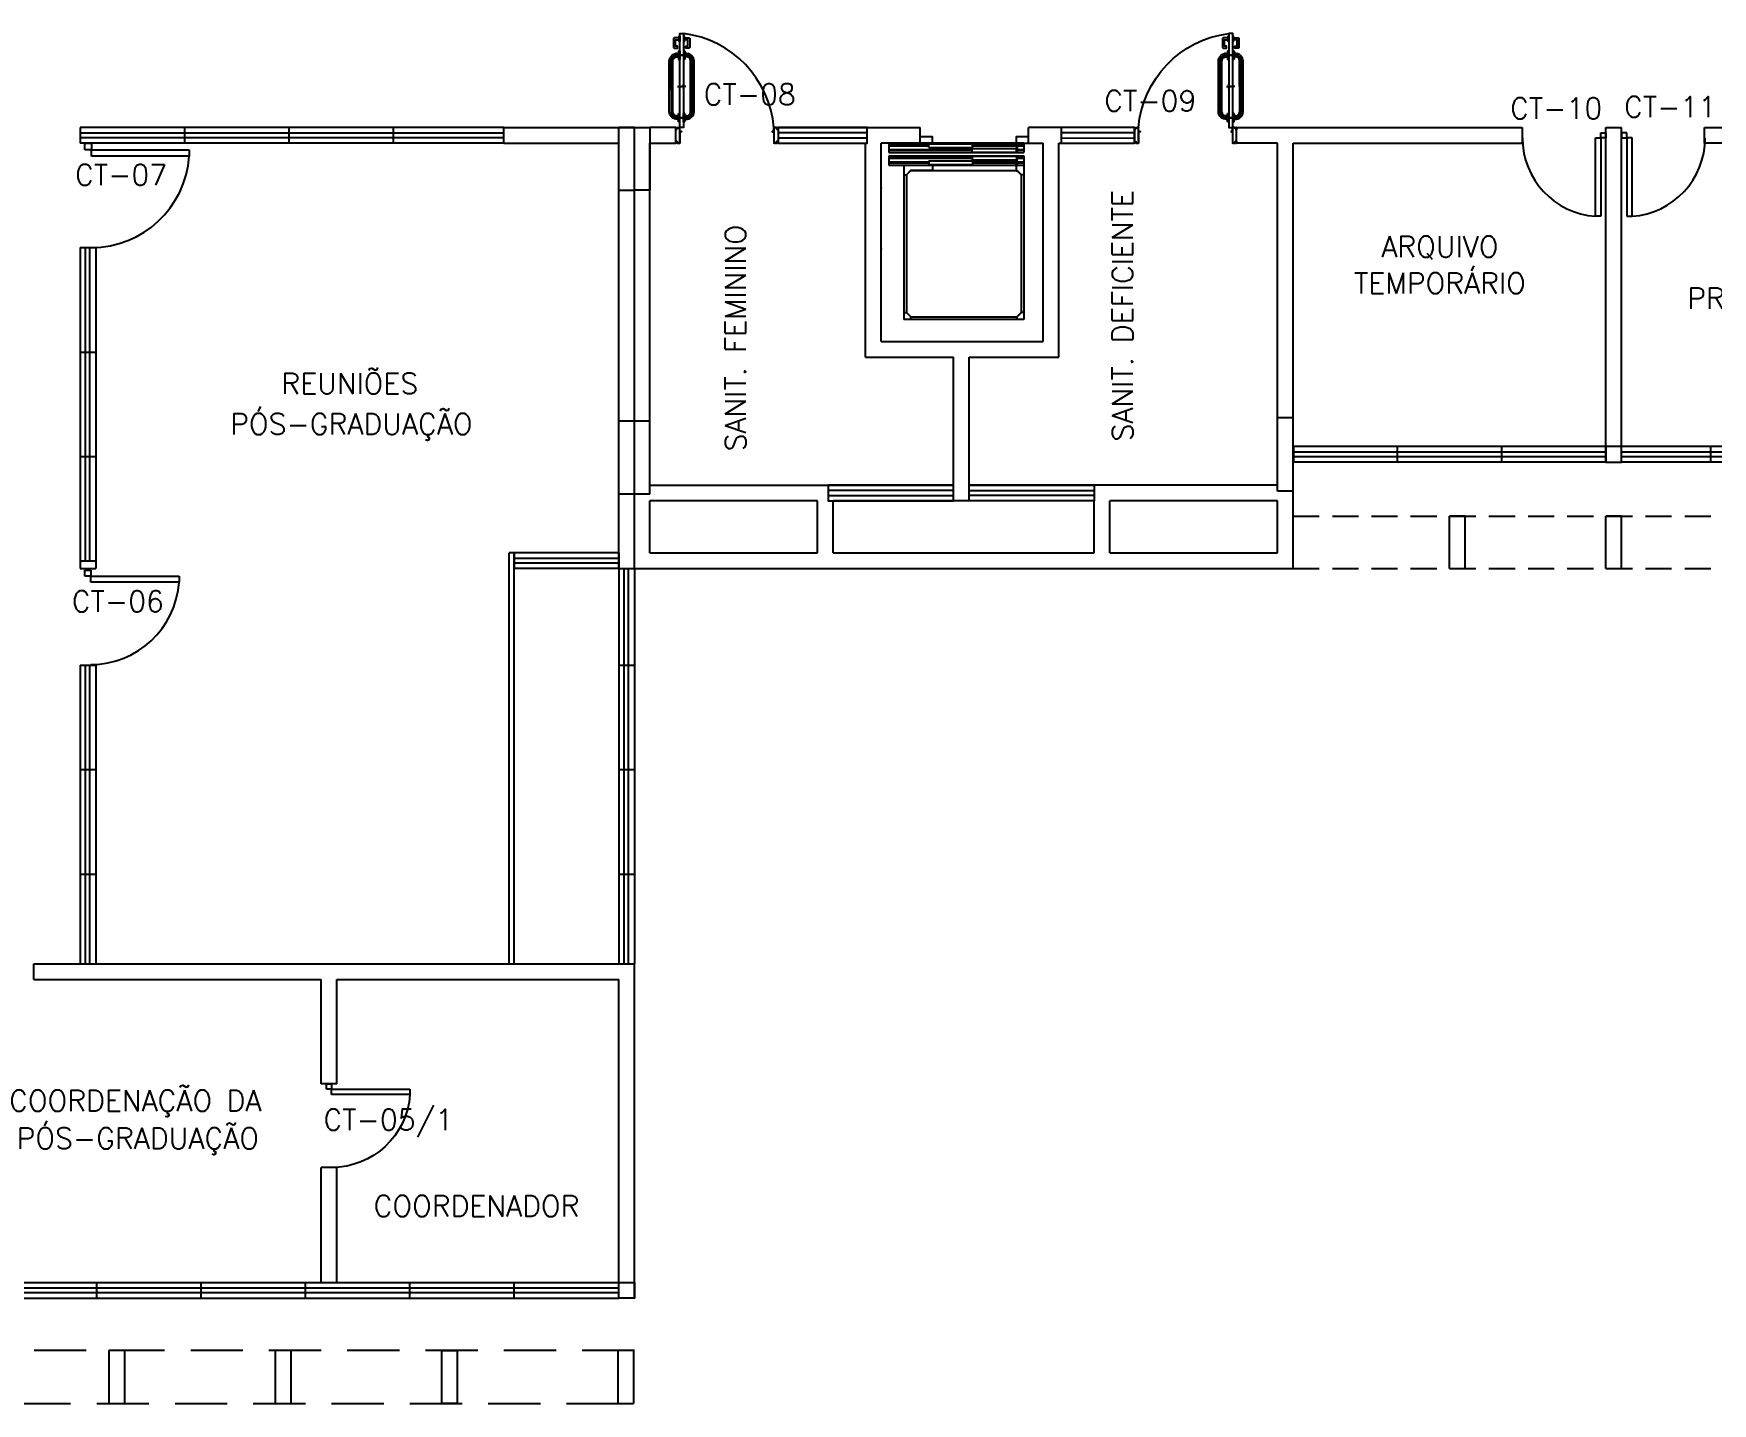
# Model space of a CAD drawing. Header units: millimetres. Extents: x -8036 to 2166, y 1122 to 16128.
# Drawn here: x 2110.1 to 2126.18, y 1122.12 to 1135.24 of the extents above; entities that cross this region are included whole.
import ezdxf
from ezdxf.enums import TextEntityAlignment as Align

# ---------------------------------------------------------------- set-up
doc = ezdxf.new("R2010")
doc.units = ezdxf.units.MM
for name, pattern in [('CONTINU', [0]), ('DASHED', [0.75, 0.5, -0.25]), ('HIDDEN', [0.375, 0.25, -0.125])]:
    doc.linetypes.add(name, pattern=pattern)
for name, color, linetype in [('1', 1, 'Continuous'), ('ALVE', 2, 'Continuous'), ('AR-ELV-01', 91, 'Continuous'), ('AR-ELV-02', 92, 'Continuous'), ('BL-HTC', 8, 'Continuous'), ('DIV2', 1, 'Continuous'), ('DT-ESQ-CRT', 42, 'Continuous'), ('DT-HTC', 1, 'HIDDEN'), ('ENDEREÇO', 2, 'Continuous'), ('ESQUADRIA', 1, 'Continuous'), ('ESTRUTURA', 3, 'Continuous'), ('PORTA', 2, 'Continuous'), ('PROJ', 1, 'HIDDEN'), ('TEXTO', 2, 'Continuous')]:
    doc.layers.add(name, color=color, linetype=linetype)
doc.styles.add('UNB-100', font='simplex.shx', dxfattribs={"height": 0.2})

# ---------------------------------------------------------------- blocks, each defined once
blk = doc.blocks.new('ESQ1', base_point=(1.096, 1.3))
for p, q in [((1.096, 1.3), (1.096, 1.45)), ((1.096, 1.45), (2.096, 1.45)), ((2.096, 1.3), (2.096, 1.45)), ((2.096, 1.394), (1.096, 1.394)), ((2.096, 1.351), (1.096, 1.351)), ((1.096, 1.3), (2.096, 1.3))]:
    blk.add_line(p, q)
blk = doc.blocks.new('PD', base_point=(61, 32.975))
at = {"linetype": 'Continuous'}
for p, q in [((60.9, 33.75), (60.9, 33)), ((60.95, 33.75), (60.9, 33.75)), ((60.95, 33), (60.95, 33.75)), ((60.9, 33), (60.95, 33)), ((60.95, 33), (60.95, 32.95)), ((61, 33), (60.95, 33)), ((61, 32.95), (61, 33)), ((60.95, 32.95), (61, 32.95))]:
    blk.add_line(p, q, dxfattribs=at)
blk.add_arc((60.95, 33.002), 0.75, 93.8224, 180.1275, dxfattribs=at)
blk = doc.blocks.new('PE', base_point=(61.3, 32.975))
at = {"linetype": 'Continuous'}
for p, q in [((61.35, 33), (61.35, 33.75)), ((61.35, 33.75), (61.4, 33.75)), ((61.4, 33.75), (61.4, 33)), ((61.3, 33), (61.35, 33)), ((61.3, 32.95), (61.3, 33)), ((61.35, 33), (61.35, 32.95)), ((61.4, 33), (61.35, 33)), ((61.35, 32.95), (61.3, 32.95))]:
    blk.add_line(p, q, dxfattribs=at)
blk.add_arc((61.35, 33.002), 0.75, 359.8725, 86.1776, dxfattribs=at)
blk = doc.blocks.new('elevador 3 fa_gmv_p')
at = {"layer": 'AR-ELV-01', "color": 1, "ltscale": 35}
for p, q in [((0.15, 0.515), (0.15, -0.78)), ((0.15, 0.515), (0.24, 0.515)), ((0.17, 0.515), (0.17, 0.442)), ((0.177, 0.515), (0.177, 0.442)), ((0.214, 0.515), (0.214, 0.452)), ((0.221, 0.515), (0.221, 0.452)), ((0.24, -0.78), (0.24, 0.515)), ((0.27, 0.515), (0.36, 0.515)), ((0.27, -0.78), (0.27, 0.515)), ((0.289, 0.515), (0.289, 0.452)), ((0.296, 0.515), (0.296, 0.452)), ((0.333, 0.515), (0.333, 0.442)), ((0.34, 0.515), (0.34, 0.442)), ((0.36, -0.78), (0.36, 0.515)), ((0.15, -0.68), (0.15, 0.394)), ((0.17, 0.451), (0.17, 0.444)), ((0.17, 0.44), (0.17, 0.024)), ((0.177, 0.451), (0.177, 0.444)), ((0.177, 0.44), (0.177, 0.024)), ((0.214, 0.451), (0.214, 0.444)), ((0.218, 0.451), (0.24, 0.451)), ((0.218, 0.451), (0.24, 0.451)), ((0.221, 0.451), (0.221, 0.444)), ((0.289, 0.451), (0.289, 0.444)), ((0.296, 0.451), (0.296, 0.444)), ((0.334, 0.44), (0.323, 0.44)), ((0.334, 0.44), (0.323, 0.44)), ((0.333, 0.451), (0.333, 0.444)), ((0.333, 0.44), (0.333, 0.024)), ((0.34, 0.451), (0.34, 0.444)), ((0.34, 0.44), (0.34, 0.024)), ((0.414, 0.44), (0.414, -0.36)), ((0.214, 0.02), (0.214, -0.78)), ((0.221, 0.02), (0.221, -0.78)), ((0.289, 0.02), (0.289, -0.78)), ((0.296, 0.02), (0.296, -0.78)), ((0.15, -0.296), (0.15, -0.011)), ((0.36, -0.296), (0.36, -0.011)), ((0.17, -0.396), (0.17, -0.78)), ((0.177, -0.396), (0.177, -0.78)), ((0.333, -0.396), (0.333, -0.78)), ((0.34, -0.396), (0.34, -0.78)), ((0.15, -0.78), (0.24, -0.78)), ((0.27, -0.78), (0.36, -0.78))]:
    blk.add_line(p, q, dxfattribs=at)
at = {"layer": 'AR-ELV-02', "color": 1, "ltscale": 35}
for p, q in [((0.27, -0.78), (0.27, 0.515)), ((0.36, 0.515), (0.659, 0.515)), ((0.36, -0.78), (0.36, 0.515)), ((0.412, 0.451), (0.452, 0.491)), ((0.414, 0.45), (0.454, 0.49)), ((0.452, 0.515), (0.452, 0.491)), ((0.454, 0.515), (0.452, 0.515)), ((0.454, 0.515), (0.452, 0.515)), ((0.454, 0.515), (1.839, 0.515)), ((0.454, 0.515), (0.454, 0.49)), ((0.454, 0.49), (1.771, 0.49)), ((1.771, 0.515), (1.773, 0.515)), ((1.771, 0.515), (1.771, 0.49)), ((1.814, 0.448), (1.771, 0.49)), ((1.773, 0.515), (1.773, 0.491)), ((1.814, 0.449), (1.773, 0.491)), ((1.839, 0.515), (1.839, 0.448)), ((1.839, 0.515), (1.839, -0.544)), ((0.15, 0.457), (0.15, 0.44)), ((0.15, 0.457), (0.151, 0.457)), ((0.15, 0.457), (0.15, 0.44)), ((0.15, 0.44), (0.189, 0.44)), ((0.151, 0.457), (0.151, 0.442)), ((0.151, 0.442), (0.188, 0.442)), ((0.176, 0.44), (0.187, 0.44)), ((0.176, 0.44), (0.187, 0.44)), ((0.188, 0.442), (0.188, 0.452)), ((0.188, 0.452), (0.239, 0.452)), ((0.189, 0.44), (0.189, 0.451)), ((0.189, 0.451), (0.24, 0.451)), ((0.189, 0.44), (0.189, 0.44)), ((0.235, 0.444), (0.2, 0.444)), ((0.2, 0.02), (0.2, 0.444)), ((0.235, 0.02), (0.235, 0.444)), ((0.239, 0.452), (0.239, 0.461)), ((0.239, 0.461), (0.24, 0.461)), ((0.24, 0.451), (0.24, 0.461)), ((0.27, 0.451), (0.27, 0.461)), ((0.271, 0.461), (0.27, 0.461)), ((0.321, 0.451), (0.27, 0.451)), ((0.292, 0.451), (0.27, 0.451)), ((0.292, 0.451), (0.27, 0.451)), ((0.271, 0.452), (0.271, 0.461)), ((0.322, 0.452), (0.271, 0.452)), ((0.275, 0.444), (0.31, 0.444)), ((0.275, 0.02), (0.275, 0.444)), ((0.31, 0.02), (0.31, 0.444)), ((0.321, 0.44), (0.321, 0.451)), ((0.36, 0.44), (0.321, 0.44)), ((0.321, 0.44), (0.321, 0.44)), ((0.322, 0.442), (0.322, 0.452)), ((0.359, 0.442), (0.322, 0.442)), ((0.36, 0.457), (0.359, 0.457)), ((0.359, 0.457), (0.359, 0.442)), ((0.36, 0.457), (0.361, 0.457)), ((0.36, 0.457), (0.36, 0.44)), ((0.36, 0.457), (0.36, 0.44)), ((0.36, 0.44), (0.414, 0.44)), ((0.361, 0.457), (0.361, 0.442)), ((0.361, 0.442), (0.412, 0.442)), ((0.386, 0.44), (0.411, 0.44)), ((0.386, 0.44), (0.411, 0.44)), ((0.412, 0.442), (0.412, 0.451)), ((0.414, 0.44), (0.414, 0.45)), ((0.414, 0.44), (0.414, 0.44)), ((1.839, 0.449), (1.814, 0.449)), ((1.839, 0.449), (1.814, 0.449)), ((1.839, 0.448), (1.814, 0.448)), ((1.839, 0.448), (1.814, 0.448)), ((1.839, 0.448), (1.814, 0.448)), ((1.814, -0.567), (1.814, 0.448)), ((0.191, 0.024), (0.156, 0.024)), ((0.156, -0.396), (0.156, 0.024)), ((0.191, -0.396), (0.191, 0.024)), ((0.235, 0.02), (0.2, 0.02)), ((0.275, 0.02), (0.31, 0.02)), ((0.319, 0.024), (0.354, 0.024)), ((0.319, -0.396), (0.319, 0.024)), ((0.354, -0.396), (0.354, 0.024)), ((0.191, -0.396), (0.156, -0.396)), ((0.319, -0.396), (0.354, -0.396)), ((0.36, -0.36), (0.414, -0.36)), ((0.36, -0.381), (0.36, -0.36)), ((0.36, -0.381), (0.361, -0.381)), ((0.361, -0.361), (0.412, -0.361)), ((0.361, -0.381), (0.361, -0.361)), ((0.386, -0.36), (0.411, -0.36)), ((0.386, -0.36), (0.411, -0.36)), ((0.412, -0.361), (0.412, -0.57)), ((0.414, -0.36), (0.414, -0.36)), ((0.414, -0.36), (0.414, -0.57)), ((0.36, -0.635), (1.839, -0.635)), ((0.412, -0.57), (0.452, -0.61)), ((0.414, -0.57), (0.454, -0.61)), ((0.452, -0.635), (0.452, -0.61)), ((0.454, -0.635), (0.452, -0.635)), ((0.454, -0.635), (0.452, -0.635)), ((0.454, -0.61), (1.771, -0.61)), ((0.454, -0.635), (0.454, -0.61)), ((1.814, -0.567), (1.771, -0.61)), ((1.771, -0.635), (1.771, -0.61)), ((1.814, -0.569), (1.773, -0.61)), ((1.773, -0.635), (1.773, -0.61)), ((1.839, -0.567), (1.814, -0.567)), ((1.839, -0.567), (1.814, -0.567)), ((1.839, -0.567), (1.814, -0.567)), ((1.839, -0.569), (1.814, -0.569)), ((1.839, -0.569), (1.814, -0.569)), ((1.839, -0.542), (1.839, -0.567)), ((1.839, -0.554), (1.839, -0.635)), ((1.839, -0.567), (1.839, -0.569)), ((1.839, -0.567), (1.839, -0.569)), ((1.839, -0.635), (1.839, -0.635))]:
    blk.add_line(p, q, dxfattribs=at)
for points in [[(0.09, 0.56), (0.09, 0.44), (0.15, 0.44), (0.15, 0.56)], [(0.15, -0.479), (0.15, -0.479), (0.15, -0.36), (0.09, -0.36), (0.09, -0.479)]]:
    blk.add_lwpolyline(points, dxfattribs=at)
blk = doc.blocks.new('*U111')
at = {"layer": 'DT-ESQ-CRT'}
for p, q in [((-0.663, 0.181), (-0.65, 0.181)), ((-0.663, 0.179), (-0.649, 0.179)), ((-0.663, 0.178), (-0.65, 0.178)), ((-0.649, 0.181), (-0.649, 0.216)), ((-0.649, 0.177), (-0.649, 0.069)), ((-0.624, 0.218), (-0.648, 0.218)), ((-0.648, 0.18), (-0.648, 0.215)), ((-0.648, 0.07), (-0.648, 0.178)), ((-0.624, 0.216), (-0.647, 0.216)), ((-0.624, 0.215), (-0.624, 0.202)), ((-0.61, 0.201), (-0.623, 0.201)), ((-0.622, 0.203), (-0.622, 0.216)), ((-0.611, 0.203), (-0.622, 0.203)), ((-0.61, 0.217), (-0.61, 0.203)), ((-0.609, 0.217), (-0.609, 0.202)), ((-0.624, 0.068), (-0.648, 0.068)), ((-0.624, 0.069), (-0.647, 0.069)), ((-0.624, 0.07), (-0.624, 0.083)), ((-0.61, 0.084), (-0.623, 0.084)), ((-0.611, 0.083), (-0.622, 0.083)), ((-0.622, 0.082), (-0.622, 0.069)), ((-0.61, 0.068), (-0.61, 0.082)), ((-0.609, 0.068), (-0.609, 0.083))]:
    blk.add_line(p, q, dxfattribs=at)
for centre, radius, start, end in [((-0.663, 0.179), 0.00152, 90, 270), ((-0.65, 0.181), 0.0007, 270, 0), ((-0.65, 0.177), 0.0007, 0, 90), ((-0.648, 0.216), 0.00152, 99.0687, 170.9313), ((-0.649, 0.181), 0.00152, 270, 350.9313), ((-0.649, 0.178), 0.00149, 358.7698, 90.5096), ((-0.647, 0.215), 0.0007, 90, 180), ((-0.624, 0.216), 0.00148, 358.7448, 81.3793), ((-0.624, 0.215), 0.0007, 0, 90), ((-0.611, 0.203), 0.00075, 270, 0), ((-0.61, 0.217), 0.00075, 359.2743, 180.7257), ((-0.61, 0.203), 0.00152, 279.0717, 350.9283), ((-0.648, 0.069), 0.00152, 189.0687, 260.9313), ((-0.647, 0.07), 0.0007, 180, 270), ((-0.622, 0.083), 0.00152, 99.0717, 170.9283), ((-0.624, 0.07), 0.0007, 270, 0), ((-0.624, 0.069), 0.00148, 278.6207, 1.2552), ((-0.622, 0.082), 0.00075, 90, 180), ((-0.611, 0.082), 0.00075, 360, 90), ((-0.61, 0.083), 0.00152, 9.0717, 80.9283), ((-0.61, 0.068), 0.00075, 179.2743, 0.7257)]:
    blk.add_arc(centre, radius, start, end, dxfattribs=at)
at = {"layer": 'DT-HTC'}
for p, q in [((-0.664, 0.179), (-0.663, 0.181)), ((-0.662, 0.178), (-0.659, 0.181)), ((-0.66, 0.178), (-0.657, 0.181)), ((-0.657, 0.178), (-0.654, 0.181)), ((-0.655, 0.178), (-0.652, 0.181)), ((-0.652, 0.178), (-0.648, 0.181)), ((-0.65, 0.177), (-0.648, 0.179)), ((-0.649, 0.215), (-0.647, 0.218)), ((-0.649, 0.212), (-0.648, 0.213)), ((-0.649, 0.21), (-0.648, 0.211)), ((-0.649, 0.206), (-0.648, 0.208)), ((-0.649, 0.205), (-0.648, 0.206)), ((-0.649, 0.201), (-0.648, 0.203)), ((-0.649, 0.199), (-0.648, 0.201)), ((-0.649, 0.196), (-0.648, 0.197)), ((-0.649, 0.194), (-0.648, 0.195)), ((-0.649, 0.191), (-0.648, 0.192)), ((-0.649, 0.189), (-0.648, 0.19)), ((-0.649, 0.185), (-0.648, 0.187)), ((-0.649, 0.183), (-0.648, 0.185)), ((-0.649, 0.175), (-0.648, 0.176)), ((-0.649, 0.173), (-0.648, 0.174)), ((-0.649, 0.169), (-0.648, 0.171)), ((-0.649, 0.167), (-0.648, 0.169)), ((-0.649, 0.164), (-0.648, 0.166)), ((-0.649, 0.162), (-0.648, 0.164)), ((-0.645, 0.216), (-0.643, 0.218)), ((-0.643, 0.216), (-0.642, 0.218)), ((-0.64, 0.216), (-0.638, 0.218)), ((-0.638, 0.216), (-0.636, 0.218)), ((-0.634, 0.216), (-0.633, 0.218)), ((-0.632, 0.216), (-0.631, 0.218)), ((-0.629, 0.216), (-0.628, 0.218)), ((-0.627, 0.216), (-0.626, 0.218)), ((-0.624, 0.216), (-0.623, 0.217)), ((-0.624, 0.214), (-0.622, 0.216)), ((-0.624, 0.211), (-0.622, 0.212)), ((-0.624, 0.209), (-0.622, 0.21)), ((-0.624, 0.205), (-0.622, 0.207)), ((-0.624, 0.204), (-0.622, 0.205)), ((-0.623, 0.201), (-0.621, 0.203)), ((-0.621, 0.201), (-0.619, 0.203)), ((-0.618, 0.201), (-0.616, 0.203)), ((-0.616, 0.201), (-0.614, 0.203)), ((-0.612, 0.201), (-0.611, 0.203)), ((-0.61, 0.217), (-0.61, 0.217)), ((-0.61, 0.214), (-0.609, 0.215)), ((-0.61, 0.212), (-0.609, 0.213)), ((-0.61, 0.208), (-0.609, 0.21)), ((-0.61, 0.206), (-0.609, 0.208)), ((-0.61, 0.203), (-0.609, 0.205)), ((-0.61, 0.201), (-0.609, 0.203)), ((-0.649, 0.159), (-0.648, 0.16)), ((-0.649, 0.157), (-0.648, 0.158)), ((-0.649, 0.153), (-0.648, 0.155)), ((-0.649, 0.152), (-0.648, 0.153)), ((-0.649, 0.148), (-0.648, 0.15)), ((-0.649, 0.146), (-0.648, 0.148)), ((-0.649, 0.143), (-0.648, 0.144)), ((-0.649, 0.141), (-0.648, 0.142)), ((-0.649, 0.137), (-0.648, 0.139)), ((-0.649, 0.136), (-0.648, 0.137)), ((-0.649, 0.132), (-0.648, 0.134)), ((-0.649, 0.13), (-0.648, 0.132)), ((-0.649, 0.127), (-0.648, 0.128)), ((-0.649, 0.125), (-0.648, 0.127)), ((-0.649, 0.122), (-0.648, 0.123)), ((-0.649, 0.12), (-0.648, 0.121)), ((-0.649, 0.116), (-0.648, 0.118)), ((-0.649, 0.114), (-0.648, 0.116)), ((-0.649, 0.111), (-0.648, 0.112)), ((-0.649, 0.109), (-0.648, 0.111)), ((-0.649, 0.106), (-0.648, 0.107)), ((-0.649, 0.104), (-0.648, 0.105)), ((-0.649, 0.1), (-0.648, 0.102)), ((-0.649, 0.098), (-0.648, 0.1)), ((-0.649, 0.095), (-0.648, 0.097)), ((-0.649, 0.093), (-0.648, 0.095)), ((-0.649, 0.09), (-0.648, 0.091)), ((-0.649, 0.088), (-0.648, 0.089)), ((-0.649, 0.084), (-0.648, 0.086)), ((-0.649, 0.083), (-0.648, 0.084)), ((-0.649, 0.079), (-0.648, 0.081)), ((-0.649, 0.077), (-0.648, 0.079)), ((-0.649, 0.074), (-0.648, 0.075)), ((-0.649, 0.072), (-0.648, 0.073)), ((-0.649, 0.069), (-0.648, 0.07)), ((-0.648, 0.068), (-0.647, 0.069)), ((-0.645, 0.068), (-0.643, 0.069)), ((-0.643, 0.068), (-0.642, 0.069)), ((-0.64, 0.068), (-0.638, 0.069)), ((-0.638, 0.068), (-0.636, 0.069)), ((-0.634, 0.068), (-0.633, 0.069)), ((-0.632, 0.068), (-0.631, 0.069)), ((-0.629, 0.068), (-0.628, 0.069)), ((-0.627, 0.068), (-0.626, 0.069)), ((-0.624, 0.082), (-0.621, 0.084)), ((-0.624, 0.078), (-0.622, 0.08)), ((-0.624, 0.076), (-0.622, 0.078)), ((-0.624, 0.073), (-0.622, 0.074)), ((-0.624, 0.071), (-0.622, 0.072)), ((-0.624, 0.068), (-0.622, 0.069)), ((-0.619, 0.083), (-0.618, 0.084)), ((-0.617, 0.083), (-0.616, 0.084)), ((-0.614, 0.083), (-0.613, 0.084)), ((-0.612, 0.083), (-0.611, 0.084)), ((-0.61, 0.081), (-0.609, 0.083)), ((-0.61, 0.079), (-0.609, 0.081)), ((-0.61, 0.076), (-0.609, 0.077)), ((-0.61, 0.074), (-0.609, 0.075)), ((-0.61, 0.07), (-0.609, 0.072)), ((-0.61, 0.069), (-0.609, 0.07))]:
    blk.add_line(p, q, dxfattribs=at)
for radius, start, end in [(0.00152, 189.0717, 260.9283), (0.00075, 180, 270)]:
    blk.add_arc((-0.622, 0.203), radius, start, end, dxfattribs=at)
blk = doc.blocks.new('*U110')
at = {"layer": 'DT-ESQ-CRT'}
for p, q in [((-0.663, 0.181), (-0.65, 0.181)), ((-0.663, 0.179), (-0.649, 0.179)), ((-0.663, 0.178), (-0.65, 0.178)), ((-0.649, 0.181), (-0.649, 0.216)), ((-0.649, 0.177), (-0.649, 0.069)), ((-0.624, 0.218), (-0.648, 0.218)), ((-0.648, 0.18), (-0.648, 0.215)), ((-0.648, 0.07), (-0.648, 0.178)), ((-0.624, 0.216), (-0.647, 0.216)), ((-0.624, 0.215), (-0.624, 0.202)), ((-0.61, 0.201), (-0.623, 0.201)), ((-0.622, 0.203), (-0.622, 0.216)), ((-0.611, 0.203), (-0.622, 0.203)), ((-0.61, 0.217), (-0.61, 0.203)), ((-0.609, 0.217), (-0.609, 0.202)), ((-0.624, 0.068), (-0.648, 0.068)), ((-0.624, 0.069), (-0.647, 0.069)), ((-0.624, 0.07), (-0.624, 0.083)), ((-0.61, 0.084), (-0.623, 0.084)), ((-0.611, 0.083), (-0.622, 0.083)), ((-0.622, 0.082), (-0.622, 0.069)), ((-0.61, 0.068), (-0.61, 0.082)), ((-0.609, 0.068), (-0.609, 0.083))]:
    blk.add_line(p, q, dxfattribs=at)
for centre, radius, start, end in [((-0.663, 0.179), 0.00152, 90, 270), ((-0.65, 0.181), 0.0007, 270, 0), ((-0.65, 0.177), 0.0007, 0, 90), ((-0.648, 0.216), 0.00152, 99.0687, 170.9313), ((-0.649, 0.181), 0.00152, 270, 350.9313), ((-0.649, 0.178), 0.00149, 358.7698, 90.5096), ((-0.647, 0.215), 0.0007, 90, 180), ((-0.624, 0.216), 0.00148, 358.7448, 81.3793), ((-0.624, 0.215), 0.0007, 0, 90), ((-0.611, 0.203), 0.00075, 270, 0), ((-0.61, 0.217), 0.00075, 359.2743, 180.7257), ((-0.61, 0.203), 0.00152, 279.0717, 350.9283), ((-0.648, 0.069), 0.00152, 189.0687, 260.9313), ((-0.647, 0.07), 0.0007, 180, 270), ((-0.622, 0.083), 0.00152, 99.0717, 170.9283), ((-0.624, 0.07), 0.0007, 270, 0), ((-0.624, 0.069), 0.00148, 278.6207, 1.2552), ((-0.622, 0.082), 0.00075, 90, 180), ((-0.611, 0.082), 0.00075, 360, 90), ((-0.61, 0.083), 0.00152, 9.0717, 80.9283), ((-0.61, 0.068), 0.00075, 179.2743, 0.7257)]:
    blk.add_arc(centre, radius, start, end, dxfattribs=at)
at = {"layer": 'DT-HTC'}
for p, q in [((-0.664, 0.179), (-0.663, 0.181)), ((-0.662, 0.178), (-0.659, 0.181)), ((-0.66, 0.178), (-0.657, 0.181)), ((-0.657, 0.178), (-0.654, 0.181)), ((-0.655, 0.178), (-0.652, 0.181)), ((-0.652, 0.178), (-0.648, 0.181)), ((-0.65, 0.177), (-0.648, 0.179)), ((-0.649, 0.215), (-0.647, 0.218)), ((-0.649, 0.212), (-0.648, 0.213)), ((-0.649, 0.21), (-0.648, 0.211)), ((-0.649, 0.206), (-0.648, 0.208)), ((-0.649, 0.205), (-0.648, 0.206)), ((-0.649, 0.201), (-0.648, 0.203)), ((-0.649, 0.199), (-0.648, 0.201)), ((-0.649, 0.196), (-0.648, 0.197)), ((-0.649, 0.194), (-0.648, 0.195)), ((-0.649, 0.191), (-0.648, 0.192)), ((-0.649, 0.189), (-0.648, 0.19)), ((-0.649, 0.185), (-0.648, 0.187)), ((-0.649, 0.183), (-0.648, 0.185)), ((-0.649, 0.175), (-0.648, 0.176)), ((-0.649, 0.173), (-0.648, 0.174)), ((-0.649, 0.169), (-0.648, 0.171)), ((-0.649, 0.167), (-0.648, 0.169)), ((-0.649, 0.164), (-0.648, 0.166)), ((-0.649, 0.162), (-0.648, 0.164)), ((-0.645, 0.216), (-0.643, 0.218)), ((-0.643, 0.216), (-0.642, 0.218)), ((-0.64, 0.216), (-0.638, 0.218)), ((-0.638, 0.216), (-0.636, 0.218)), ((-0.634, 0.216), (-0.633, 0.218)), ((-0.632, 0.216), (-0.631, 0.218)), ((-0.629, 0.216), (-0.628, 0.218)), ((-0.627, 0.216), (-0.626, 0.218)), ((-0.624, 0.216), (-0.623, 0.217)), ((-0.624, 0.214), (-0.622, 0.216)), ((-0.624, 0.211), (-0.622, 0.212)), ((-0.624, 0.209), (-0.622, 0.21)), ((-0.624, 0.205), (-0.622, 0.207)), ((-0.624, 0.204), (-0.622, 0.205)), ((-0.623, 0.201), (-0.621, 0.203)), ((-0.621, 0.201), (-0.619, 0.203)), ((-0.618, 0.201), (-0.616, 0.203)), ((-0.616, 0.201), (-0.614, 0.203)), ((-0.612, 0.201), (-0.611, 0.203)), ((-0.61, 0.217), (-0.61, 0.217)), ((-0.61, 0.214), (-0.609, 0.215)), ((-0.61, 0.212), (-0.609, 0.213)), ((-0.61, 0.208), (-0.609, 0.21)), ((-0.61, 0.206), (-0.609, 0.208)), ((-0.61, 0.203), (-0.609, 0.205)), ((-0.61, 0.201), (-0.609, 0.203)), ((-0.649, 0.159), (-0.648, 0.16)), ((-0.649, 0.157), (-0.648, 0.158)), ((-0.649, 0.153), (-0.648, 0.155)), ((-0.649, 0.152), (-0.648, 0.153)), ((-0.649, 0.148), (-0.648, 0.15)), ((-0.649, 0.146), (-0.648, 0.148)), ((-0.649, 0.143), (-0.648, 0.144)), ((-0.649, 0.141), (-0.648, 0.142)), ((-0.649, 0.137), (-0.648, 0.139)), ((-0.649, 0.136), (-0.648, 0.137)), ((-0.649, 0.132), (-0.648, 0.134)), ((-0.649, 0.13), (-0.648, 0.132)), ((-0.649, 0.127), (-0.648, 0.128)), ((-0.649, 0.125), (-0.648, 0.127)), ((-0.649, 0.122), (-0.648, 0.123)), ((-0.649, 0.12), (-0.648, 0.121)), ((-0.649, 0.116), (-0.648, 0.118)), ((-0.649, 0.114), (-0.648, 0.116)), ((-0.649, 0.111), (-0.648, 0.112)), ((-0.649, 0.109), (-0.648, 0.111)), ((-0.649, 0.106), (-0.648, 0.107)), ((-0.649, 0.104), (-0.648, 0.105)), ((-0.649, 0.1), (-0.648, 0.102)), ((-0.649, 0.098), (-0.648, 0.1)), ((-0.649, 0.095), (-0.648, 0.097)), ((-0.649, 0.093), (-0.648, 0.095)), ((-0.649, 0.09), (-0.648, 0.091)), ((-0.649, 0.088), (-0.648, 0.089)), ((-0.649, 0.084), (-0.648, 0.086)), ((-0.649, 0.083), (-0.648, 0.084)), ((-0.649, 0.079), (-0.648, 0.081)), ((-0.649, 0.077), (-0.648, 0.079)), ((-0.649, 0.074), (-0.648, 0.075)), ((-0.649, 0.072), (-0.648, 0.073)), ((-0.649, 0.069), (-0.648, 0.07)), ((-0.648, 0.068), (-0.647, 0.069)), ((-0.645, 0.068), (-0.643, 0.069)), ((-0.643, 0.068), (-0.642, 0.069)), ((-0.64, 0.068), (-0.638, 0.069)), ((-0.638, 0.068), (-0.636, 0.069)), ((-0.634, 0.068), (-0.633, 0.069)), ((-0.632, 0.068), (-0.631, 0.069)), ((-0.629, 0.068), (-0.628, 0.069)), ((-0.627, 0.068), (-0.626, 0.069)), ((-0.624, 0.082), (-0.621, 0.084)), ((-0.624, 0.078), (-0.622, 0.08)), ((-0.624, 0.076), (-0.622, 0.078)), ((-0.624, 0.073), (-0.622, 0.074)), ((-0.624, 0.071), (-0.622, 0.072)), ((-0.624, 0.068), (-0.622, 0.069)), ((-0.619, 0.083), (-0.618, 0.084)), ((-0.617, 0.083), (-0.616, 0.084)), ((-0.614, 0.083), (-0.613, 0.084)), ((-0.612, 0.083), (-0.611, 0.084)), ((-0.61, 0.081), (-0.609, 0.083)), ((-0.61, 0.079), (-0.609, 0.081)), ((-0.61, 0.076), (-0.609, 0.077)), ((-0.61, 0.074), (-0.609, 0.075)), ((-0.61, 0.07), (-0.609, 0.072)), ((-0.61, 0.069), (-0.609, 0.07))]:
    blk.add_line(p, q, dxfattribs=at)
for radius, start, end in [(0.00152, 189.0717, 260.9283), (0.00075, 180, 270)]:
    blk.add_arc((-0.622, 0.203), radius, start, end, dxfattribs=at)
blk = doc.blocks.new('brra-ap01-p')
at = {"layer": 'PORTA', "color": 1}
for p, q in [((-0.3, 0.031), (-0.3, -0.037)), ((-0.021, 0), (0.021, 0)), ((0, -0.021), (0, 0.021)), ((0.3, 0.031), (0.3, -0.037))]:
    blk.add_line(p, q, dxfattribs=at)
at = {"layer": 'PORTA', "color": 1, "linetype": 'CONTINU'}
for points in [[(-0.34, 0), (-0.259, 0)], [(-0.34, -0.011), (-0.34, 0)], [(-0.34, -0.011), (-0.34, -0.012)], [(-0.34, -0.012), (-0.339, -0.013)], [(-0.339, -0.013), (-0.338, -0.013)], [(-0.338, -0.013), (-0.301, -0.013)], [(-0.319, -0.019), (-0.319, -0.013)], [(-0.319, -0.019), (-0.279, -0.019)], [(-0.319, -0.019), (-0.319, -0.02)], [(-0.319, -0.02), (-0.318, -0.021)], [(-0.318, -0.021), (-0.317, -0.021)], [(-0.317, -0.021), (-0.282, -0.021)], [(-0.316, -0.021), (-0.315, -0.036)], [(-0.315, -0.036), (-0.312, -0.05)], [(-0.312, -0.05), (-0.305, -0.064)], [(-0.305, -0.064), (-0.296, -0.076)], [(-0.301, -0.013), (-0.301, 0)], [(-0.301, -0.003), (-0.299, -0.003)], [(-0.299, -0.013), (-0.299, 0)], [(-0.299, -0.013), (-0.261, -0.013)], [(-0.296, -0.076), (-0.284, -0.086)], [(-0.284, -0.086), (-0.271, -0.094)], [(-0.283, -0.03), (-0.283, -0.021)], [(-0.283, -0.03), (-0.281, -0.04)], [(-0.282, -0.021), (-0.28, -0.021)], [(-0.281, -0.04), (-0.276, -0.049)], [(-0.28, -0.02), (-0.279, -0.019)], [(-0.28, -0.021), (-0.28, -0.02)], [(-0.279, -0.019), (-0.279, -0.013)], [(-0.276, -0.049), (-0.269, -0.057)], [(-0.271, -0.094), (-0.257, -0.098)], [(-0.269, -0.057), (-0.261, -0.062)], [(-0.261, -0.013), (-0.26, -0.013)], [(-0.261, -0.062), (-0.251, -0.065)], [(-0.26, -0.013), (-0.259, -0.012)], [(-0.259, -0.011), (-0.259, 0)], [(-0.259, -0.012), (-0.259, -0.011)], [(-0.257, -0.098), (-0.242, -0.1)], [(-0.251, -0.065), (-0.242, -0.067)], [(-0.242, -0.067), (0.242, -0.067)], [(-0.242, -0.1), (0.242, -0.1)], [(0.242, -0.067), (0.251, -0.065)], [(0.242, -0.1), (0.257, -0.098)], [(0.251, -0.065), (0.261, -0.062)], [(0.257, -0.098), (0.271, -0.094)], [(0.34, 0), (0.259, 0)], [(0.259, -0.011), (0.259, 0)], [(0.259, -0.012), (0.259, -0.011)], [(0.26, -0.013), (0.259, -0.012)], [(0.261, -0.013), (0.26, -0.013)], [(0.299, -0.013), (0.261, -0.013)], [(0.261, -0.062), (0.269, -0.057)], [(0.269, -0.057), (0.276, -0.049)], [(0.271, -0.094), (0.284, -0.086)], [(0.276, -0.049), (0.28, -0.042)], [(0.279, -0.019), (0.279, -0.013)], [(0.279, -0.019), (0.319, -0.019)], [(0.279, -0.019), (0.28, -0.02)], [(0.28, -0.02), (0.28, -0.021)], [(0.28, -0.021), (0.282, -0.021)], [(0.28, -0.042), (0.282, -0.036)], [(0.282, -0.021), (0.317, -0.021)], [(0.282, -0.036), (0.283, -0.03)], [(0.283, -0.03), (0.283, -0.021)], [(0.284, -0.086), (0.296, -0.076)], [(0.296, -0.076), (0.305, -0.064)], [(0.299, -0.013), (0.299, 0)], [(0.301, -0.003), (0.299, -0.003)], [(0.301, -0.013), (0.301, 0)], [(0.338, -0.013), (0.301, -0.013)], [(0.305, -0.064), (0.312, -0.05)], [(0.312, -0.05), (0.314, -0.04)], [(0.316, -0.032), (0.314, -0.04)], [(0.316, -0.032), (0.316, -0.021)], [(0.317, -0.021), (0.318, -0.021)], [(0.318, -0.021), (0.319, -0.02)], [(0.319, -0.019), (0.319, -0.013)], [(0.319, -0.02), (0.319, -0.019)], [(0.339, -0.013), (0.338, -0.013)], [(0.34, -0.012), (0.339, -0.013)], [(0.34, -0.011), (0.34, 0)], [(0.34, -0.011), (0.34, -0.012)]]:
    blk.add_lwpolyline(points, dxfattribs=at)
at = {"layer": 'PORTA', "color": 1}
for points in [[(-0.035, -0.083), (-0.241, -0.083), (-0.253, -0.082), (-0.264, -0.078), (-0.275, -0.073), (-0.284, -0.065), (-0.291, -0.055), (-0.3, -0.037)], [(-0.035, -0.083), (0.241, -0.083), (0.253, -0.082), (0.264, -0.078), (0.275, -0.073), (0.284, -0.065), (0.291, -0.055), (0.3, -0.037)]]:
    blk.add_lwpolyline(points, dxfattribs=at)
blk = doc.blocks.new('pm02_p')
at = {"layer": 'PORTA'}
for points in [[(0.032, 1.009), (-0.012, 1.009, 0.414214), (-0.021, 1), (-0.021, 0.92, 0.414214), (-0.012, 0.911), (0.017, 0.911), (0.017, 0.929), (-0.003, 0.929), (-0.003, 0.991), (0.032, 0.991)], [(0.083, 1.009), (0.127, 1.009, -0.414214), (0.136, 1), (0.136, 0.92, -0.414214), (0.127, 0.911), (0.098, 0.911), (0.098, 0.929), (0.118, 0.929), (0.118, 0.991), (0.083, 0.991)]]:
    blk.add_lwpolyline(points, format="xyb", dxfattribs=at)
for points in [[(0.039, 1.026), (0.039, 0.974), (0.032, 0.974), (0.032, 1.026)], [(0.076, 1.05), (0.076, 0.15), (0.039, 0.15), (0.039, 1.05)], [(0.076, 1.026), (0.076, 0.974), (0.083, 0.974), (0.083, 1.026)]]:
    blk.add_lwpolyline(points, close=True, dxfattribs=at)
at = {"layer": 'PORTA', "color": 1}
blk.add_arc((-0.05, 0.064), 0.995, 4.9149, 82.684, dxfattribs=at)
at = {"layer": 'BL-HTC', "xscale": -1}
blk.add_blockref('*U110', (-0.609, -0.068), dxfattribs=at)
at = {"layer": 'BL-HTC'}
blk.add_blockref('*U111', (1.59, -0.068), dxfattribs=at)
at = {"layer": 'PORTA', "xscale": -1, "rotation": 269.9689044277947}
blk.add_blockref('brra-ap01-p', (0.039, 0.544), dxfattribs=at)
at = {"layer": 'PORTA', "rotation": 89.96784471088766}
blk.add_blockref('brra-ap01-p', (0.076, 0.544), dxfattribs=at)

msp = doc.modelspace()

# ---------------------------------------------------------------- linework, layer by layer
at = {"linetype": 'Continuous'}
for p, q in [((2117.229, 1134.34), (2117.229, 1134.19)), ((2120.642, 1134.339), (2120.642, 1134.189)), ((2117.229, 1134.19), (2118.068, 1134.19))]:
    msp.add_line(p, q, dxfattribs=at)
msp.add_line((2117.229, 1134.24), (2118.068, 1134.24))
for p in [(2118.218, 1133.76), (2118.218, 1133.179)]:
    msp.add_point(p)
at = {"layer": '1'}
for p, q in [((2118.084, 1134.29), (2117.229, 1134.29)), ((2117.229, 1134.24), (2118.084, 1134.24)), ((2120.642, 1134.289), (2119.942, 1134.29)), ((2119.942, 1134.24), (2120.642, 1134.239))]:
    msp.add_line(p, q, dxfattribs=at)
at = {"layer": '1', "linetype": 'ByBlock'}
for p, q in [((2118.908, 1130.865), (2117.708, 1130.865)), ((2117.708, 1130.815), (2118.908, 1130.815)), ((2119.058, 1130.865), (2120.258, 1130.865)), ((2120.258, 1130.815), (2119.058, 1130.815))]:
    msp.add_line(p, q, dxfattribs=at)
at = {"layer": '1'}
for points in [[(2118.084, 1134.34), (2117.229, 1134.34), (2117.229, 1134.19), (2118.084, 1134.19)], [(2120.642, 1134.339), (2119.942, 1134.34), (2119.942, 1134.19), (2120.642, 1134.189)]]:
    msp.add_lwpolyline(points, close=True, dxfattribs=at)
at = {"layer": '1', "linetype": 'ByBlock'}
for points in [[(2118.908, 1130.915), (2117.708, 1130.915), (2117.708, 1130.765), (2118.908, 1130.765)], [(2119.058, 1130.915), (2120.258, 1130.915), (2120.258, 1130.765), (2119.058, 1130.765)]]:
    msp.add_lwpolyline(points, close=True, dxfattribs=at)
at = {"layer": 'ALVE', "linetype": 'Continuous'}
for p, q in [((2114.602, 1134.19), (2114.602, 1134.34)), ((2114.602, 1134.34), (2115.852, 1134.34)), ((2115.702, 1131.529), (2115.702, 1134.34)), ((2115.852, 1131.529), (2115.852, 1134.34)), ((2115.852, 1133.74), (2115.852, 1134.34)), ((2117.229, 1134.34), (2118.589, 1134.34)), ((2120.642, 1134.339), (2119.629, 1134.34)), ((2119.629, 1134.19), (2119.629, 1134.34)), ((2122.014, 1134.34), (2124.356, 1134.34)), ((2124.356, 1134.34), (2124.356, 1134.19)), ((2125.16, 1131.134), (2125.16, 1134.34)), ((2125.16, 1134.34), (2125.31, 1134.34)), ((2125.31, 1131.134), (2125.31, 1134.34)), ((2126.103, 1134.34), (2130.364, 1134.34)), ((2126.103, 1134.19), (2126.103, 1134.34)), ((2114.602, 1134.19), (2115.702, 1134.19)), ((2116.002, 1131.529), (2116.002, 1134.19)), ((2118.068, 1132.14), (2118.068, 1134.19)), ((2118.218, 1132.29), (2118.218, 1134.19)), ((2119.629, 1134.19), (2119.768, 1134.19)), ((2119.768, 1132.29), (2119.768, 1134.19)), ((2119.918, 1134.19), (2120.642, 1134.189)), ((2119.918, 1132.14), (2119.918, 1134.19)), ((2122.014, 1131.559), (2122.014, 1134.19)), ((2122.164, 1131.559), (2122.164, 1134.19)), ((2122.164, 1134.19), (2124.356, 1134.19)), ((2128.16, 1134.19), (2126.103, 1134.19)), ((2118.218, 1132.29), (2119.768, 1132.29)), ((2118.068, 1132.14), (2118.908, 1132.14)), ((2118.908, 1130.765), (2118.908, 1132.14)), ((2119.058, 1130.765), (2119.058, 1132.14)), ((2119.058, 1132.14), (2119.918, 1132.14)), ((2115.702, 1130.115), (2115.702, 1130.827)), ((2115.852, 1130.115), (2115.852, 1130.827)), ((2116.002, 1130.915), (2118.908, 1130.915)), ((2122.014, 1130.915), (2119.058, 1130.915)), ((2122.164, 1130.115), (2122.164, 1130.857)), ((2116.002, 1130.265), (2116.002, 1130.765)), ((2117.608, 1130.765), (2116.002, 1130.765)), ((2117.608, 1130.265), (2117.608, 1130.765)), ((2120.258, 1130.765), (2117.758, 1130.765)), ((2117.758, 1130.265), (2117.758, 1130.765)), ((2120.258, 1130.265), (2120.258, 1130.765)), ((2120.408, 1130.265), (2120.408, 1130.765)), ((2122.014, 1130.765), (2120.408, 1130.765)), ((2122.014, 1130.265), (2122.014, 1130.765)), ((2116.002, 1130.265), (2117.608, 1130.265)), ((2117.758, 1130.265), (2120.258, 1130.265)), ((2120.408, 1130.265), (2122.014, 1130.265)), ((2115.702, 1130.115), (2115.852, 1130.115)), ((2115.852, 1130.115), (2122.164, 1130.115)), ((2110.099, 1126.331), (2115.852, 1126.331)), ((2110.099, 1126.181), (2110.099, 1126.331)), ((2115.852, 1123.128), (2115.852, 1126.331)), ((2110.099, 1126.181), (2112.852, 1126.181)), ((2112.852, 1125.179), (2112.852, 1126.181)), ((2113.002, 1125.179), (2113.002, 1126.181)), ((2113.002, 1126.181), (2115.702, 1126.181)), ((2115.702, 1123.128), (2115.702, 1126.181)), ((2113.002, 1125.179), (2112.852, 1125.179)), ((2113.002, 1124.379), (2112.852, 1124.379)), ((2112.852, 1123.278), (2112.852, 1124.379)), ((2113.002, 1123.278), (2113.002, 1124.379))]:
    msp.add_line(p, q, dxfattribs=at)
at = {"layer": 'ALVE'}
for q in [(2118.589, 1134.34), (2118.218, 1134.19)]:
    msp.add_line((2118.589, 1134.19), q, dxfattribs=at)
at = {"layer": 'ALVE', "linetype": 'Continuous'}
for points in [[(2116.002, 1134.19), (2116.248, 1134.19), (2116.248, 1134.34), (2116.002, 1134.34)], [(2122.014, 1134.19), (2121.622, 1134.19), (2121.622, 1134.34), (2122.014, 1134.34)]]:
    msp.add_lwpolyline(points, dxfattribs=at)
at = {"layer": 'DIV2', "linetype": 'Continuous'}
for p, q in [((2114.652, 1126.331), (2114.652, 1130.265)), ((2114.702, 1130.265), (2114.652, 1130.265)), ((2114.702, 1126.331), (2114.702, 1130.265))]:
    msp.add_line(p, q, dxfattribs=at)
at = {"layer": 'ESQUADRIA', "linetype": 'Continuous'}
for p, q in [((2114.602, 1134.34), (2113.543, 1134.34)), ((2113.543, 1134.34), (2113.543, 1134.19)), ((2113.543, 1134.289), (2114.602, 1134.289)), ((2113.543, 1134.246), (2114.602, 1134.246)), ((2114.602, 1134.19), (2113.543, 1134.19)), ((2115.702, 1130.265), (2115.702, 1130.115))]:
    msp.add_line(p, q, dxfattribs=at)
at = {"layer": 'ESQUADRIA'}
for p, q in [((2110.543, 1132.19), (2110.693, 1132.19)), ((2110.543, 1132.19), (2110.543, 1131.19)), ((2110.594, 1131.19), (2110.594, 1132.19)), ((2110.637, 1131.19), (2110.637, 1132.19)), ((2110.693, 1132.19), (2110.693, 1131.19)), ((2122.166, 1131.284), (2122.166, 1131.134)), ((2123.16, 1131.284), (2122.166, 1131.284)), ((2123.16, 1131.284), (2123.16, 1131.134)), ((2124.16, 1131.284), (2124.16, 1131.134)), ((2125.16, 1131.284), (2124.16, 1131.284)), ((2126.16, 1131.284), (2125.31, 1131.284)), ((2126.16, 1131.284), (2126.16, 1131.134)), ((2110.543, 1131.19), (2110.543, 1130.19)), ((2110.543, 1131.19), (2110.693, 1131.19)), ((2110.543, 1131.19), (2110.693, 1131.19)), ((2110.594, 1130.19), (2110.594, 1131.19)), ((2110.637, 1130.19), (2110.637, 1131.19)), ((2110.693, 1131.19), (2110.693, 1130.19)), ((2122.166, 1131.233), (2123.16, 1131.233)), ((2122.166, 1131.19), (2123.16, 1131.19)), ((2123.16, 1131.134), (2122.166, 1131.134)), ((2124.16, 1131.233), (2125.16, 1131.233)), ((2124.16, 1131.19), (2125.16, 1131.19)), ((2125.16, 1131.134), (2124.16, 1131.134)), ((2125.31, 1131.233), (2126.16, 1131.233)), ((2125.31, 1131.19), (2126.16, 1131.19)), ((2126.16, 1131.134), (2125.31, 1131.134)), ((2110.543, 1130.19), (2110.693, 1130.19)), ((2110.543, 1130.19), (2110.543, 1130.115)), ((2110.693, 1130.19), (2110.693, 1130.115)), ((2110.543, 1130.115), (2110.693, 1130.115)), ((2115.702, 1130.115), (2115.702, 1129.19)), ((2115.753, 1129.19), (2115.753, 1130.115)), ((2115.796, 1129.19), (2115.796, 1130.115)), ((2115.852, 1130.115), (2115.852, 1129.19)), ((2115.702, 1129.19), (2115.852, 1129.19)), ((2110.543, 1127.19), (2110.693, 1127.19)), ((2110.543, 1127.19), (2110.543, 1126.331)), ((2110.594, 1126.331), (2110.594, 1127.19)), ((2110.637, 1126.331), (2110.637, 1127.19)), ((2110.693, 1127.19), (2110.693, 1126.331)), ((2115.702, 1127.19), (2115.852, 1127.19)), ((2115.702, 1127.19), (2115.702, 1126.331)), ((2115.753, 1126.331), (2115.753, 1127.19)), ((2115.796, 1126.331), (2115.796, 1127.19)), ((2115.852, 1127.19), (2115.852, 1126.331))]:
    msp.add_line(p, q, dxfattribs=at)
at = {"layer": 'ESTRUTURA', "linetype": 'Continuous'}
for p, q in [((2115.852, 1134.34), (2115.702, 1134.34)), ((2115.702, 1133.74), (2115.702, 1134.34)), ((2115.702, 1133.74), (2115.852, 1133.74)), ((2115.702, 1130.827), (2115.702, 1131.529)), ((2116.002, 1131.529), (2115.702, 1131.529)), ((2115.852, 1130.827), (2115.852, 1131.529)), ((2116.002, 1130.827), (2116.002, 1131.529)), ((2122.014, 1130.857), (2122.014, 1131.559)), ((2122.014, 1130.857), (2122.014, 1131.559)), ((2122.164, 1131.559), (2122.014, 1131.559)), ((2122.164, 1130.857), (2122.164, 1131.559)), ((2122.164, 1130.857), (2122.164, 1131.559)), ((2125.16, 1131.284), (2125.16, 1131.134)), ((2125.16, 1131.284), (2125.16, 1131.134)), ((2116.002, 1130.827), (2115.702, 1130.827)), ((2122.164, 1130.857), (2122.014, 1130.857)), ((2123.66, 1130.115), (2123.66, 1130.618)), ((2123.81, 1130.115), (2123.81, 1130.618)), ((2125.16, 1130.115), (2125.16, 1130.618)), ((2125.31, 1130.115), (2125.31, 1130.618)), ((2115.852, 1123.128), (2115.702, 1123.128)), ((2110.967, 1122.626), (2110.817, 1122.626)), ((2110.817, 1122.626), (2110.817, 1122.119)), ((2110.967, 1122.626), (2110.967, 1122.119)), ((2112.56, 1122.626), (2112.41, 1122.626)), ((2112.41, 1122.626), (2112.41, 1122.119)), ((2112.56, 1122.626), (2112.56, 1122.119)), ((2114.004, 1122.626), (2114.004, 1122.119)), ((2114.004, 1122.626), (2114.154, 1122.626)), ((2114.154, 1122.626), (2114.154, 1122.119)), ((2115.845, 1122.626), (2115.695, 1122.626)), ((2115.695, 1122.626), (2115.695, 1122.119)), ((2115.845, 1122.626), (2115.845, 1122.119)), ((2110.817, 1122.119), (2110.967, 1122.119)), ((2112.41, 1122.119), (2112.56, 1122.119)), ((2114.154, 1122.119), (2114.004, 1122.119)), ((2115.695, 1122.119), (2115.845, 1122.119))]:
    msp.add_line(p, q, dxfattribs=at)
msp.add_lwpolyline([(2116.002, 1133.74), (2115.852, 1133.74), (2115.852, 1134.34), (2116.002, 1134.34)], close=True, dxfattribs=at)
for points in [[(2125.16, 1131.284), (2125.16, 1131.134), (2125.31, 1131.134), (2125.31, 1131.284), (2125.16, 1131.284)], [(2123.81, 1130.618), (2123.66, 1130.618)], [(2125.31, 1130.618), (2125.16, 1130.618)], [(2123.66, 1130.115), (2123.81, 1130.115)], [(2125.16, 1130.115), (2125.31, 1130.115)], [(2115.702, 1123.278), (2115.852, 1123.278), (2115.852, 1123.128), (2115.702, 1123.128), (2115.702, 1123.278)]]:
    msp.add_lwpolyline(points, dxfattribs=at)
at = {"layer": 'PROJ', "linetype": 'HIDDEN'}
for p, q in [((2122.164, 1130.618), (2152.16, 1130.618)), ((2122.164, 1130.115), (2152.16, 1130.115))]:
    msp.add_line(p, q, dxfattribs=at)
at = {"layer": 'PROJ', "linetype": 'DASHED'}
for p, q in [((2115.852, 1122.626), (2086.702, 1122.626)), ((2086.702, 1122.119), (2115.702, 1122.119))]:
    msp.add_line(p, q, dxfattribs=at)

# ---------------------------------------------------------------- block references
at = {"rotation": 270}
msp.add_blockref('elevador 3 fa_gmv_p', (2119.069, 1134.34), dxfattribs=at)
msp.add_blockref('pm02_p', (2116.248, 1134.19))
at = {"xscale": -1, "rotation": 359.9999998163148}
msp.add_blockref('pm02_p', (2121.623, 1134.19), dxfattribs=at)
at = {"layer": 'ESQUADRIA', "linetype": 'Continuous'}
for p, rotation in [((2111.543, 1134.34), 180), ((2112.543, 1134.34), 180), ((2113.543, 1134.34), 180), ((2110.543, 1133.19), 270.0000000000001), ((2124.16, 1131.284), 180), ((2127.16, 1131.284), 180), ((2115.702, 1130.265), 180), ((2110.543, 1129.19), 270.0000000000001), ((2115.702, 1129.19), 270.0000000000001), ((2110.543, 1128.19), 270.0000000000001), ((2115.702, 1128.19), 270.0000000000001)]:
    msp.add_blockref('ESQ1', p, dxfattribs=dict(at, rotation=rotation))
for p in [(2109.702, 1123.128), (2110.702, 1123.128), (2111.702, 1123.128), (2112.702, 1123.128), (2113.702, 1123.128), (2114.702, 1123.128)]:
    msp.add_blockref('ESQ1', p, dxfattribs=at)
at = {"layer": 'PORTA', "linetype": 'Continuous', "rotation": 270}
for p, xscale, yscale, zscale in [((2110.619, 1134.19), 1.248635838267393, 1.248635838267393, 1.248635838267393), ((2110.617, 1130.099), 1.126816010823738, 1.126816010823738, 1.126816010823738)]:
    msp.add_blockref('PE', p, dxfattribs=dict(at, xscale=xscale, yscale=yscale, zscale=zscale))
at = {"layer": 'PORTA', "linetype": 'Continuous', "rotation": 180}
for name, p in [('PE', (2125.16, 1134.265)), ('PD', (2125.31, 1134.265))]:
    msp.add_blockref(name, p, dxfattribs=at)
at = {"layer": 'PORTA', "linetype": 'Continuous', "xscale": -1, "rotation": 270}
msp.add_blockref('PD', (2112.927, 1125.179), dxfattribs=at)

# ---------------------------------------------------------------- texts
at = {"layer": 'ENDEREÇO', "linetype": 'Continuous', "style": 'UNB-100'}
for s, p in [('CT-08', (2116.958, 1134.557)), ('CT-09', (2120.795, 1134.496)), ('CT-10', (2124.683, 1134.423)), ('CT-11', (2125.775, 1134.438)), ('CT-07', (2110.935, 1133.787)), ('CT-06', (2110.904, 1129.701)), ('CT-05/1', (2113.495, 1124.737))]:
    msp.add_text(s, height=0.2, dxfattribs=at).set_placement(p, align=Align.CENTER)
at = {"layer": 'TEXTO', "linetype": 'Continuous', "style": 'UNB-100'}
for s, p in [('SANIT. DEFICIENTE', (2120.629, 1132.538)), ('SANIT. FEMININO', (2116.921, 1132.323))]:
    msp.add_text(s, height=0.2, rotation=90, dxfattribs=at).set_placement(p, align=Align.CENTER)
for s, p in [('ARQUIVO', (2123.569, 1133.099)), ('TEMPORÁRIO', (2123.569, 1132.749)), ('PROFESSOR', (2126.727, 1132.604)), ('REUNIÕES', (2113.126, 1131.788)), ('PÓS-GRADUAÇÃO', (2113.141, 1131.401)), ('COORDENAÇÃO DA', (2111.071, 1124.92)), ('PÓS-GRADUAÇÃO', (2111.095, 1124.558)), ('COORDENADOR', (2114.34, 1123.911))]:
    msp.add_text(s, height=0.2, dxfattribs=at).set_placement(p, align=Align.CENTER)

doc.saveas('drawing.dxf')
